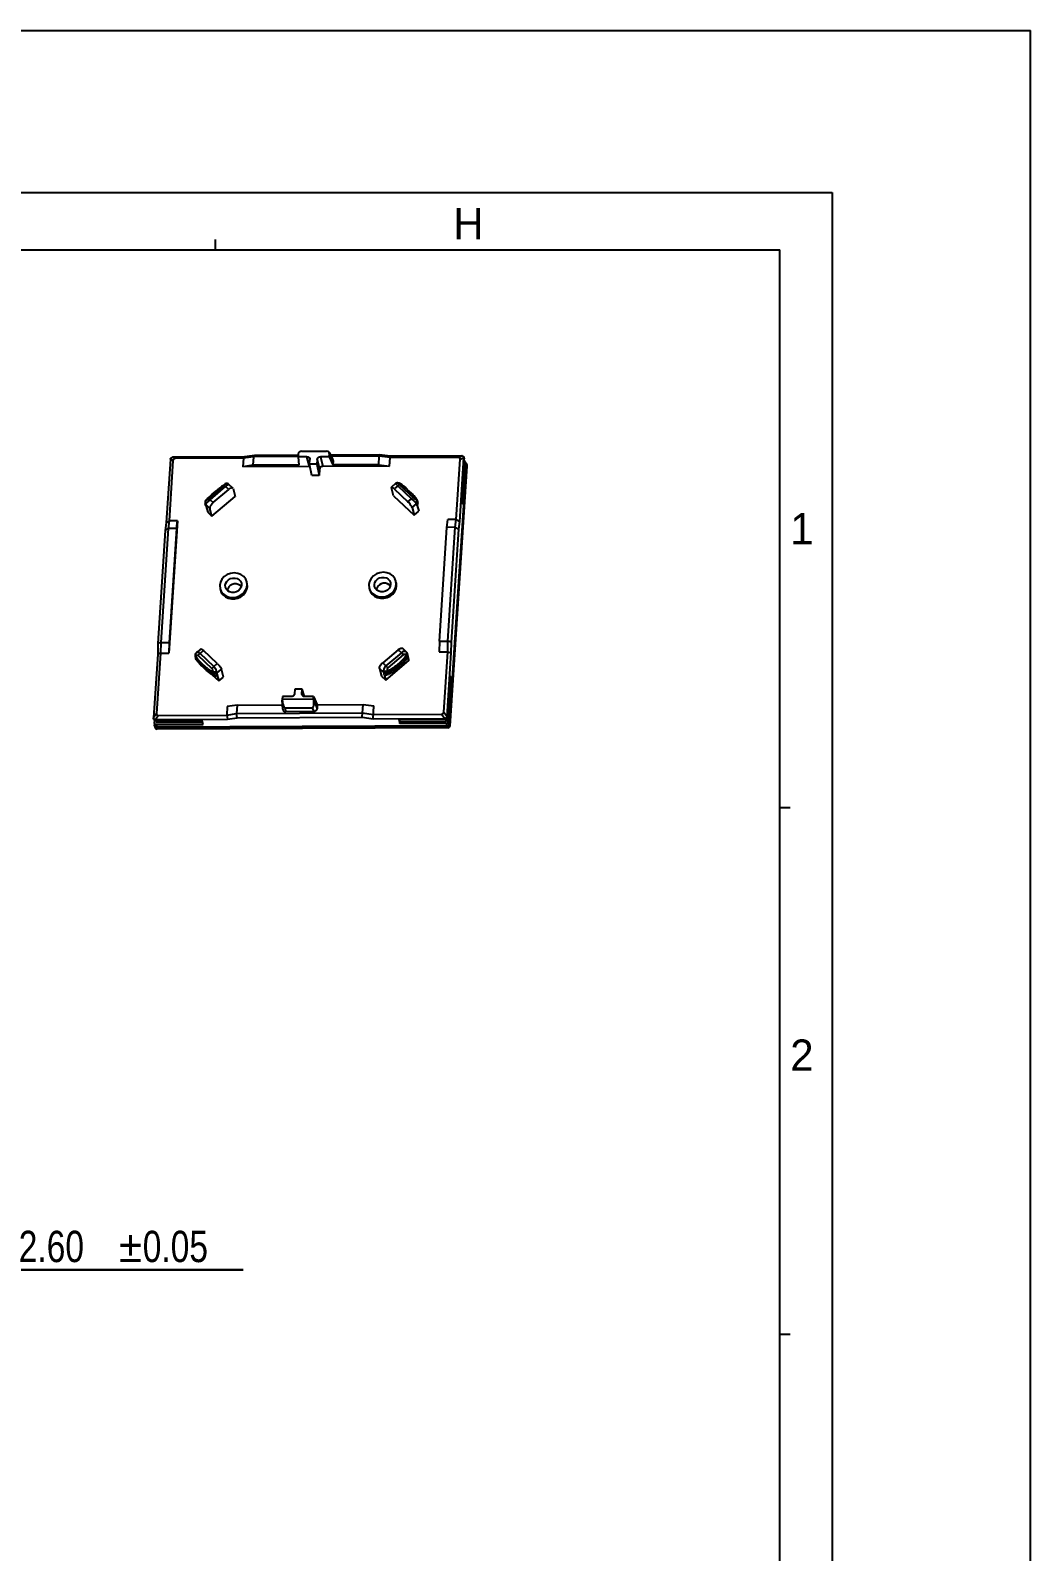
# Model space of a CAD drawing. Header units: millimetres. Extents: x 0 to 420, y 0 to 297.
# Drawn here: x 324.3 to 420, y 151.4 to 297 of the extents above; entities that cross this region are included whole.
import ezdxf

# ---------------------------------------------------------------- set-up
doc = ezdxf.new("R2010")
doc.units = ezdxf.units.MM
doc.header["$LTSCALE"] = 23.1
doc.layers.get('0').update_dxf_attribs({"linetype": 'CONTINUOUS'})
doc.layers.add('FEATURE', color=7, linetype='CONTINUOUS')
doc.styles.get("Standard").update_dxf_attribs({"font": 'txt', "width": 0.8})
doc.styles.add('TEXTSTYLE_2', font='txt')
doc.styles.add('TEXTSTYLE_3', font='symbol_asme.ttf')
doc.dimstyles.new('DIMSTYLE_1', dxfattribs={"dimtxt": 3, "dimasz": 2.1, "dimexe": 2, "dimexo": 1, "dimgap": 0.75, "dimtad": 1, "dimzin": 0, "dimdsep": 46, "dimtxsty": 'STANDARD', "dimblk": '_FILLED', "dimblk1": '_FILLED', "dimblk2": '_FILLED', "dimcen": 0.09, "dimazin": 0, "dimtol": 1, "dimtp": 0.05, "dimtm": 0.05, "dimtfac": 1, "dimtofl": 0, "dimtmove": 0, "dimatfit": 3, "dimldrblk": '_FILLED', "dimfxl": 1, "dimtolj": 1, "dimtzin": 0, "dimarcsym": 0})

# ---------------------------------------------------------------- blocks, each defined once
blk = doc.blocks.new('_FILLED')
at = {"color": 0, "linetype": 'BYBLOCK'}
blk.add_solid([(0, 0), (-1, 0.167), (-1, -0.167)], dxfattribs=at)
blk = doc.blocks.new('*D9')
at = {"color": 7, "linetype": 'CONTINUOUS'}
for p, q in [((311.72, 178.34), (307.72, 178.34)), ((307.72, 178.34), (313.02, 178.34)), ((344.63, 178.34), (313.02, 178.34)), ((314.32, 178.34), (344.63, 178.34))]:
    blk.add_line(p, q, dxfattribs=at)
at = {"color": 7, "linetype": 'CONTINUOUS', "xscale": 2.1, "yscale": 2.1, "zscale": 2.1}
blk.add_blockref('_FILLED', (311.72, 178.34), dxfattribs=at)
at = {"color": 7, "linetype": 'CONTINUOUS', "xscale": 2.1, "yscale": 2.1, "zscale": 2.1, "rotation": 180}
blk.add_blockref('_FILLED', (314.32, 178.34), dxfattribs=at)
at = {"color": 7, "linetype": 'CONTINUOUS', "style": 'TEXTSTYLE_3'}
for s, p in [('Ⓟ', (318.03, 179.09)), ('±', (332.76, 179.09))]:
    blk.add_text(s, height=3, dxfattribs=at).set_placement(p)
at = {"color": 7, "linetype": 'CONTINUOUS', "width": 0.8}
for s, p in [('2.60', (323.16, 179.09)), ('0.05', (335.03, 179.09))]:
    blk.add_text(s, height=3, dxfattribs=at).set_placement(p)

msp = doc.modelspace()

# ---------------------------------------------------------------- linework, layer by layer
at = {"color": 7, "linetype": 'CONTINUOUS'}
for p, q in [((0, 297), (420, 297)), ((420, 0), (420, 297)), ((19, 281.5), (401, 281.5)), ((401, 281.5), (401, 15.5)), ((342, 276), (342, 277)), ((23.5, 276), (396, 276)), ((396, 21), (396, 276)), ((396, 222.6), (397, 222.6)), ((396, 172.2), (397, 172.2))]:
    msp.add_line(p, q, dxfattribs=at)
at = {"layer": 'FEATURE', "color": 7, "linetype": 'CONTINUOUS'}
for p, q in [((345.717, 256.309), (344.763, 256.17)), ((345.619, 256.177), (345.717, 256.309)), ((349.908, 256.327), (345.717, 256.309)), ((349.916, 256.446), (349.898, 256.176)), ((350.229, 256.712), (352.618, 256.723)), ((352.869, 256.587), (353.229, 255.931)), ((352.88, 256.189), (352.897, 256.459)), ((352.897, 256.459), (353.257, 255.804)), ((357.68, 256.362), (353.004, 256.341)), ((357.68, 256.362), (357.671, 256.231)), ((358.708, 256.232), (357.68, 256.362)), ((337.675, 255.952), (337.279, 249.875)), ((337.924, 255.822), (337.548, 250.055)), ((337.924, 255.822), (337.675, 255.952)), ((344.763, 256.17), (337.896, 256.139)), ((338.145, 256.009), (337.896, 256.139)), ((344.665, 256.038), (338.145, 256.009)), ((344.665, 256.038), (344.612, 255.224)), ((345.567, 255.368), (344.612, 255.224)), ((350.984, 255.253), (344.612, 255.224)), ((345.619, 256.177), (344.665, 256.038)), ((344.665, 256.038), (344.763, 256.17)), ((345.619, 256.177), (345.567, 255.368)), ((349.954, 255.387), (345.567, 255.368)), ((349.898, 256.196), (345.619, 256.177)), ((350.745, 256.18), (349.898, 256.176)), ((349.898, 256.176), (349.954, 255.387)), ((350.984, 255.253), (350.745, 256.18)), ((351.044, 255.242), (350.984, 255.253)), ((350.996, 255.468), (351.025, 255.915)), ((351.689, 255.472), (350.996, 255.468)), ((351.225, 254.387), (350.996, 255.468)), ((351.018, 255.989), (351.025, 255.915)), ((351.718, 255.918), (351.689, 255.472)), ((351.689, 255.472), (351.919, 254.39)), ((351.718, 255.918), (351.958, 254.991)), ((351.958, 254.991), (351.919, 254.39)), ((352.88, 256.189), (352.033, 256.185)), ((352.033, 256.185), (352.273, 255.259)), ((358.646, 255.287), (352.273, 255.259)), ((352.88, 256.189), (353.231, 255.402)), ((357.671, 256.231), (353.076, 256.21)), ((353.257, 255.804), (353.231, 255.402)), ((357.619, 255.422), (353.231, 255.402)), ((357.619, 255.422), (357.671, 256.231)), ((357.619, 255.422), (358.646, 255.287)), ((358.699, 256.101), (357.671, 256.231)), ((358.646, 255.287), (358.699, 256.101)), ((358.699, 256.101), (358.708, 256.232)), ((365.219, 256.13), (358.699, 256.101)), ((365.575, 256.263), (358.708, 256.232)), ((365.979, 255.415), (364.362, 230.604)), ((366.031, 255.46), (364.408, 230.559)), ((366.04, 255.288), (364.42, 230.43)), ((365.039, 250.178), (365.415, 255.945)), ((365.219, 256.13), (365.575, 256.263)), ((365.375, 250), (365.771, 256.077)), ((365.415, 255.945), (365.771, 256.077)), ((365.541, 252.029), (365.799, 255.997)), ((365.65, 251.659), (365.91, 255.638)), ((365.765, 256.143), (365.771, 256.086)), ((365.793, 256.053), (365.765, 256.143)), ((365.799, 255.997), (365.771, 256.086)), ((365.793, 256.053), (365.799, 255.997)), ((365.91, 255.638), (365.903, 255.695)), ((365.979, 255.415), (365.91, 255.638)), ((365.972, 255.471), (365.915, 255.657)), ((365.979, 255.415), (365.972, 255.471)), ((366.04, 255.288), (366.031, 255.478)), ((366.04, 255.305), (366.04, 255.288)), ((366.04, 255.282), (366.04, 255.288)), ((341.328, 252.171), (342.811, 253.43)), ((342.894, 253.557), (342.986, 253.605)), ((342.921, 253.583), (342.894, 253.557)), ((342.921, 253.584), (342.921, 253.583)), ((343.19, 253.598), (343.276, 253.543)), ((343.208, 253.524), (343.254, 253.544)), ((343.254, 253.544), (343.276, 253.543)), ((343.273, 253.546), (343.273, 253.545)), ((343.278, 253.541), (343.273, 253.546)), ((343.656, 253.184), (343.278, 253.541)), ((351.919, 254.39), (351.225, 254.387)), ((359.233, 253.616), (358.828, 253.272)), ((359.429, 253.41), (359.091, 253.123)), ((359.233, 253.616), (359.233, 253.614)), ((359.233, 253.614), (359.247, 253.593)), ((359.332, 253.675), (359.333, 253.676)), ((359.429, 253.41), (360.749, 252.163)), ((359.506, 253.679), (359.594, 253.631)), ((359.594, 253.631), (359.574, 253.618)), ((359.617, 253.505), (360.937, 252.258)), ((341.039, 251.879), (341.067, 251.976)), ((341.052, 251.988), (341.053, 251.989)), ((341.067, 251.976), (341.124, 252.054)), ((341.469, 252.077), (342.952, 253.336)), ((341.469, 252.077), (341.77, 251.793)), ((341.65, 250.504), (343.875, 252.394)), ((341.686, 252.591), (342.13, 252.969)), ((341.742, 252.649), (341.759, 252.654)), ((341.77, 251.793), (343.253, 253.052)), ((342.113, 252.964), (342.13, 252.969)), ((342.13, 252.969), (342.2, 253.027)), ((343.253, 253.052), (342.952, 253.336)), ((343.684, 253.135), (343.656, 253.184)), ((343.684, 253.135), (343.875, 252.394)), ((359.013, 252.461), (358.821, 253.203)), ((359.013, 252.461), (360.993, 250.591)), ((359.091, 253.123), (360.411, 251.876)), ((360.329, 253.05), (360.659, 252.738)), ((360.411, 251.876), (360.749, 252.163)), ((360.659, 252.738), (360.721, 252.679)), ((360.721, 252.679), (360.776, 252.626)), ((361.31, 251.977), (361.282, 252.044)), ((361.366, 251.755), (361.307, 251.989)), ((361.307, 251.989), (361.31, 251.977)), ((361.31, 251.977), (361.307, 251.903)), ((361.31, 251.977), (361.317, 251.945)), ((361.317, 251.945), (361.32, 251.935)), ((361.32, 251.935), (361.319, 251.847)), ((365.541, 252.029), (365.65, 251.659)), ((341.002, 251.812), (341.002, 251.812)), ((341.002, 251.812), (341.022, 251.739)), ((341.062, 251.532), (341.015, 251.715)), ((341.022, 251.739), (341.077, 251.676)), ((341.042, 251.774), (341.039, 251.879)), ((341.077, 251.676), (341.042, 251.774)), ((341.131, 251.415), (341.083, 251.601)), ((341.083, 251.601), (341.459, 251.246)), ((341.111, 251.435), (341.254, 250.879)), ((341.131, 251.415), (341.111, 251.435)), ((341.254, 250.879), (341.65, 250.504)), ((341.65, 250.504), (341.459, 251.246)), ((360.801, 251.332), (361.223, 251.691)), ((360.801, 251.332), (360.993, 250.591)), ((360.993, 250.591), (361.438, 250.968)), ((361.268, 251.829), (361.199, 251.766)), ((361.285, 251.763), (361.223, 251.691)), ((361.223, 251.691), (361.272, 251.504)), ((361.307, 251.903), (361.268, 251.829)), ((361.294, 251.525), (361.272, 251.504)), ((361.319, 251.847), (361.285, 251.763)), ((361.294, 251.525), (361.438, 250.968)), ((361.359, 251.787), (361.366, 251.755)), ((337.191, 249.128), (336.485, 238.308)), ((337.46, 249.308), (336.749, 238.409)), ((337.279, 249.875), (337.191, 249.128)), ((337.191, 249.128), (337.46, 249.308)), ((337.549, 250.055), (337.279, 249.875)), ((337.549, 250.055), (337.46, 249.308)), ((338.266, 249.312), (337.46, 249.308)), ((338.36, 250.059), (337.534, 237.387)), ((338.36, 250.059), (337.548, 250.055)), ((338.266, 249.312), (337.556, 238.413)), ((338.266, 249.312), (338.36, 250.059)), ((363.424, 238.528), (364.134, 249.427)), ((364.134, 249.427), (364.228, 250.174)), ((364.94, 249.43), (364.134, 249.427)), ((365.039, 250.178), (364.228, 250.174)), ((364.23, 238.531), (364.94, 249.43)), ((364.571, 238.433), (365.276, 249.253)), ((364.94, 249.43), (365.039, 250.178)), ((364.94, 249.43), (365.276, 249.253)), ((365.039, 250.178), (365.375, 250)), ((365.276, 249.253), (365.375, 250)), ((342.396, 243.882), (342.426, 243.556)), ((344.48, 244.018), (344.484, 243.891)), ((345.022, 243.894), (344.991, 244.22)), ((356.668, 243.946), (356.698, 243.62)), ((358.752, 244.082), (358.756, 243.955)), ((359.294, 243.957), (359.263, 244.283)), ((336.722, 237.384), (336.347, 231.617)), ((336.485, 238.308), (336.459, 237.283)), ((336.722, 237.384), (336.459, 237.283)), ((336.75, 238.409), (336.485, 238.308)), ((336.722, 237.384), (337.534, 237.387)), ((336.75, 238.409), (336.723, 237.384)), ((336.749, 238.409), (337.556, 238.413)), ((337.556, 238.413), (337.534, 237.387)), ((340.116, 237.374), (340.116, 237.374)), ((340.583, 237.782), (340.177, 237.437)), ((340.847, 237.632), (340.509, 237.345)), ((342.167, 236.385), (340.847, 237.632)), ((359.488, 237.715), (358.005, 236.456)), ((359.789, 237.431), (358.306, 236.172)), ((359.789, 237.431), (359.488, 237.715)), ((360.27, 237.49), (359.892, 237.847)), ((360.27, 237.49), (360.269, 237.491)), ((360.329, 237.409), (360.269, 237.491)), ((360.356, 237.31), (360.329, 237.409)), ((363.424, 238.528), (363.402, 237.503)), ((363.402, 237.503), (364.213, 237.506)), ((363.424, 238.528), (364.23, 238.531)), ((363.837, 231.739), (364.213, 237.506)), ((364.158, 231.331), (364.554, 237.408)), ((364.213, 237.506), (364.229, 238.531)), ((364.213, 237.506), (364.554, 237.408)), ((364.571, 238.433), (364.229, 238.531)), ((364.554, 237.408), (364.571, 238.433)), ((336.459, 237.283), (336.062, 231.206)), ((340.055, 237.116), (340.058, 237.104)), ((340.055, 237.116), (340.055, 237.116)), ((340.059, 237.101), (340.111, 236.899)), ((340.1, 237.116), (340.151, 237.123)), ((341.668, 235.899), (340.348, 237.145)), ((341.829, 236.098), (340.509, 237.345)), ((341.003, 235.943), (340.673, 236.254)), ((340.673, 236.254), (340.705, 236.128)), ((341.029, 236.071), (340.699, 236.383)), ((340.705, 236.128), (341.035, 235.816)), ((341.003, 235.943), (341.035, 235.816)), ((341.829, 236.098), (342.167, 236.385)), ((357.694, 235.909), (358.07, 235.554)), ((357.694, 235.909), (357.886, 235.168)), ((358.005, 236.456), (358.306, 236.172)), ((358.282, 234.794), (360.507, 236.683)), ((359.957, 237.233), (358.474, 235.973)), ((359.599, 236.467), (359.228, 236.152)), ((359.665, 236.339), (359.294, 236.024)), ((359.294, 236.024), (359.327, 235.897)), ((359.327, 235.897), (359.698, 236.212)), ((359.665, 236.339), (359.698, 236.212)), ((360.347, 237.207), (360.356, 237.31)), ((360.353, 237.208), (360.347, 237.207)), ((360.406, 237.02), (360.359, 237.2)), ((360.41, 237.147), (360.363, 237.33)), ((360.411, 237.054), (360.507, 236.683)), ((341.666, 235.325), (342.303, 234.722)), ((341.903, 235.23), (341.857, 235.41)), ((342.134, 235.483), (342.557, 235.842)), ((342.183, 235.297), (342.134, 235.483)), ((342.183, 235.297), (342.159, 235.279)), ((342.159, 235.279), (342.303, 234.722)), ((342.303, 234.722), (342.748, 235.1)), ((342.748, 235.1), (342.557, 235.842)), ((357.886, 235.168), (358.282, 234.794)), ((358.07, 235.554), (358.118, 235.368)), ((358.138, 235.35), (358.118, 235.368)), ((358.138, 235.35), (358.282, 234.794)), ((358.338, 235.484), (358.385, 235.304)), ((364.185, 231.226), (364.443, 235.194)), ((364.294, 230.843), (364.553, 234.823)), ((364.419, 234.822), (364.553, 234.823)), ((364.553, 234.823), (364.443, 235.194)), ((348.402, 233.226), (348.385, 232.957)), ((349.249, 233.23), (348.402, 233.226)), ((349.593, 233.944), (349.564, 233.497)), ((350.286, 233.947), (349.593, 233.944)), ((350.257, 233.5), (350.286, 233.947)), ((350.257, 233.5), (350.291, 233.369)), ((350.264, 233.426), (350.257, 233.5)), ((350.516, 233.238), (350.286, 233.947)), ((351.384, 233.239), (350.537, 233.235)), ((351.366, 232.97), (351.384, 233.239)), ((351.384, 233.239), (351.735, 232.452)), ((336.347, 231.617), (336.062, 231.206)), ((343.116, 232.274), (343.063, 231.46)), ((343.063, 231.461), (344.018, 231.609)), ((344.071, 232.418), (343.116, 232.274)), ((344.071, 232.418), (344.018, 231.609)), ((344.018, 231.609), (356.07, 231.662)), ((344.081, 231.199), (344.018, 231.609)), ((344.071, 232.418), (348.41, 232.437)), ((351.366, 232.97), (348.385, 232.957)), ((348.385, 232.957), (348.388, 232.869)), ((348.432, 232.008), (348.388, 232.869)), ((348.692, 232.151), (351.254, 232.162)), ((348.711, 231.772), (348.692, 232.151)), ((351.395, 231.784), (348.711, 231.772)), ((351.254, 232.162), (351.395, 231.784)), ((351.366, 232.969), (351.709, 232.05)), ((351.735, 232.452), (351.709, 232.05)), ((351.735, 232.452), (356.123, 232.472)), ((356.044, 231.253), (356.123, 232.472)), ((356.07, 231.662), (357.097, 231.523)), ((356.123, 232.472), (357.15, 232.337)), ((357.071, 231.113), (357.15, 232.337)), ((357.097, 231.523), (363.617, 231.552)), ((363.617, 231.552), (363.938, 231.144)), ((363.837, 231.739), (364.158, 231.331)), ((336.065, 231.154), (336.062, 231.197)), ((336.085, 231.058), (336.065, 231.154)), ((336.162, 230.433), (336.175, 230.635)), ((336.163, 230.718), (336.178, 230.947)), ((336.163, 230.718), (336.167, 230.675)), ((336.217, 230.436), (336.166, 230.675)), ((336.249, 231.02), (336.174, 231.034)), ((336.249, 230.223), (336.18, 230.348)), ((336.269, 230.925), (336.249, 231.02)), ((336.543, 231.431), (336.259, 231.021)), ((336.259, 231.021), (343.125, 231.051)), ((336.269, 230.925), (340.706, 230.944)), ((336.318, 230.925), (336.362, 230.719)), ((364.199, 230.382), (336.348, 230.257)), ((336.415, 230.135), (336.348, 230.257)), ((336.35, 230.541), (340.801, 230.561)), ((336.401, 230.302), (336.35, 230.541)), ((340.757, 230.738), (336.362, 230.719)), ((364.152, 230.426), (336.401, 230.302)), ((364.211, 230.259), (336.415, 230.135)), ((336.425, 230.12), (336.415, 230.135)), ((364.222, 230.243), (336.425, 230.12)), ((336.543, 231.431), (343.063, 231.46)), ((340.801, 230.561), (340.706, 230.944)), ((343.063, 231.461), (343.125, 231.051)), ((343.125, 231.051), (344.081, 231.199)), ((344.081, 231.199), (356.044, 231.253)), ((356.044, 231.253), (357.071, 231.113)), ((357.071, 231.113), (363.938, 231.144)), ((363.975, 231.048), (359.537, 231.028)), ((359.537, 231.028), (359.633, 230.645)), ((359.593, 231.029), (359.644, 230.822)), ((359.633, 230.645), (359.644, 230.822)), ((364.084, 230.665), (359.633, 230.645)), ((364.095, 230.842), (359.644, 230.822)), ((363.948, 231.144), (363.975, 231.048)), ((364.095, 230.842), (364.034, 231.059)), ((364.084, 230.665), (364.152, 230.426)), ((364.095, 230.842), (364.112, 231.097)), ((364.158, 231.322), (364.185, 231.226)), ((364.211, 230.259), (364.199, 230.382)), ((364.288, 230.271), (364.211, 230.259)), ((364.222, 230.243), (364.211, 230.259)), ((364.294, 230.843), (364.362, 230.604)), ((364.42, 230.436), (364.401, 230.367)), ((364.42, 230.436), (364.408, 230.559)), ((364.42, 230.431), (364.42, 230.436))]:
    msp.add_line(p, q, dxfattribs=at)
for points in [[(337.676, 255.961), (337.695, 256.029), (337.742, 256.088), (337.81, 256.126), (337.886, 256.139)], [(350.745, 256.18), (350.836, 256.167), (350.916, 256.13), (350.978, 256.071), (351.015, 255.997), (351.018, 255.989)], [(351.718, 255.918), (351.738, 256.001), (351.785, 256.075), (351.855, 256.134), (351.94, 256.172), (352.033, 256.185)], [(352.273, 255.259), (352.158, 255.238), (352.057, 255.18), (351.987, 255.093), (351.958, 254.991)], [(365.585, 256.263), (365.659, 256.25), (365.721, 256.212), (365.761, 256.153), (365.765, 256.143)], [(342.921, 253.583), (342.844, 253.536), (342.761, 253.479), (342.677, 253.418), (342.593, 253.355), (342.508, 253.289), (342.42, 253.219), (342.33, 253.146), (342.238, 253.069), (342.142, 252.989), (341.679, 252.595)], [(342.2, 253.027), (342.265, 253.082), (342.325, 253.132), (342.381, 253.177), (342.433, 253.22), (342.481, 253.258), (342.526, 253.294), (342.568, 253.326), (342.607, 253.356), (342.643, 253.383), (342.676, 253.408), (342.706, 253.43), (342.734, 253.45), (342.759, 253.468), (342.782, 253.485), (342.804, 253.499), (342.824, 253.513)], [(342.811, 253.43), (342.847, 253.464), (342.876, 253.496)], [(342.811, 253.43), (342.847, 253.417), (342.895, 253.385), (342.952, 253.336)], [(342.824, 253.513), (342.842, 253.525), (342.86, 253.536), (342.877, 253.546), (342.894, 253.557)], [(342.876, 253.496), (342.893, 253.524), (342.899, 253.544), (342.894, 253.557)], [(342.952, 253.336), (343.049, 253.415), (343.137, 253.48), (343.208, 253.524)], [(342.986, 253.605), (343.089, 253.62), (343.19, 253.598)], [(359.332, 253.675), (359.313, 253.667), (359.233, 253.616)], [(359.247, 253.593), (359.287, 253.549), (359.349, 253.487), (359.429, 253.41)], [(359.333, 253.676), (359.411, 253.693), (359.506, 253.679)], [(359.617, 253.505), (359.561, 253.492), (359.497, 253.459), (359.429, 253.41)], [(359.574, 253.618), (359.565, 253.596), (359.57, 253.569)], [(359.57, 253.569), (359.587, 253.538), (359.617, 253.505)], [(359.577, 253.665), (359.585, 253.659), (359.594, 253.631)], [(360.384, 253.033), (360.285, 253.125), (360.134, 253.26), (359.988, 253.384), (359.843, 253.496), (359.7, 253.594), (359.577, 253.665)], [(359.594, 253.631), (359.61, 253.623), (359.626, 253.614)], [(359.626, 253.614), (359.645, 253.603), (359.665, 253.591)], [(359.665, 253.591), (359.687, 253.578), (359.71, 253.563), (359.736, 253.545), (359.764, 253.526), (359.795, 253.504), (359.828, 253.48), (359.864, 253.453), (359.902, 253.423), (359.943, 253.39), (359.988, 253.354), (360.036, 253.314), (360.087, 253.27), (360.142, 253.222), (360.2, 253.169), (360.263, 253.112), (360.329, 253.05)], [(341.679, 252.595), (341.561, 252.493), (341.452, 252.397), (341.352, 252.306), (341.261, 252.22), (341.179, 252.138), (341.108, 252.061), (341.052, 251.988)], [(341.053, 251.989), (341.07, 252.012), (341.124, 252.054)], [(341.077, 251.676), (341.123, 251.736), (341.19, 251.813), (341.275, 251.899), (341.369, 251.989), (341.469, 252.077)], [(341.124, 252.054), (341.131, 252.063), (341.138, 252.073), (341.147, 252.085), (341.158, 252.098), (341.171, 252.112), (341.185, 252.128), (341.202, 252.146), (341.222, 252.166), (341.244, 252.189), (341.269, 252.214), (341.298, 252.243), (341.33, 252.273), (341.366, 252.307), (341.407, 252.345), (341.452, 252.386), (341.502, 252.43), (341.557, 252.479), (341.618, 252.533), (341.686, 252.591)], [(341.124, 252.054), (341.157, 252.065), (341.197, 252.083), (341.241, 252.108), (341.286, 252.138), (341.328, 252.171)], [(341.328, 252.171), (341.364, 252.158), (341.412, 252.126), (341.469, 252.077)], [(343.656, 253.184), (343.647, 253.191), (343.578, 253.211), (343.482, 253.193), (343.37, 253.138), (343.253, 253.052)], [(358.828, 253.272), (358.819, 253.259), (358.821, 253.203)], [(359.091, 253.123), (358.992, 253.208), (358.909, 253.262), (358.849, 253.279), (358.828, 253.272)], [(360.384, 253.033), (360.363, 253.046), (360.329, 253.05)], [(361.307, 251.989), (361.283, 252.058), (361.243, 252.134), (361.193, 252.208), (361.136, 252.282), (361.072, 252.357), (361.001, 252.435), (360.924, 252.516), (360.839, 252.601), (360.748, 252.689), (360.384, 253.033)], [(360.714, 252.722), (360.693, 252.734), (360.659, 252.738)], [(360.937, 252.258), (360.881, 252.245), (360.816, 252.212), (360.749, 252.163)], [(360.749, 252.163), (360.844, 252.075), (360.946, 251.983), (361.047, 251.894), (361.133, 251.82), (361.199, 251.766)], [(360.776, 252.626), (360.826, 252.576), (360.871, 252.53), (360.911, 252.488), (360.948, 252.449), (360.98, 252.414), (361.009, 252.381), (361.035, 252.351), (361.058, 252.323), (361.077, 252.298), (361.095, 252.275), (361.11, 252.255), (361.122, 252.236), (361.133, 252.22), (361.142, 252.204), (361.15, 252.19), (361.157, 252.178), (361.162, 252.166), (361.166, 252.155), (361.169, 252.144)], [(360.937, 252.258), (360.977, 252.225), (361.025, 252.195), (361.078, 252.17), (361.127, 252.153), (361.169, 252.144)], [(361.282, 252.044), (361.234, 252.101), (361.169, 252.144)], [(361.169, 252.144), (361.214, 252.066), (361.236, 251.969), (361.23, 251.864), (361.199, 251.766)], [(341.002, 251.812), (341.006, 251.761), (341.015, 251.715)], [(341.015, 251.715), (341.031, 251.672), (341.083, 251.601)], [(341.083, 251.601), (341.079, 251.623), (341.077, 251.648), (341.077, 251.676)], [(341.77, 251.793), (341.658, 251.684), (341.563, 251.563), (341.494, 251.442), (341.458, 251.333), (341.459, 251.246)], [(360.801, 251.332), (360.767, 251.419), (360.703, 251.528), (360.617, 251.648), (360.516, 251.768), (360.411, 251.876)], [(361.199, 251.766), (361.209, 251.737), (361.217, 251.712), (361.223, 251.691)], [(344.991, 244.22), (344.884, 244.48), (344.691, 244.722), (344.432, 244.908), (344.123, 245.023), (343.785, 245.062), (343.443, 245.02), (343.118, 244.902), (342.834, 244.714), (342.61, 244.47), (342.46, 244.186), (342.396, 243.882)], [(359.263, 244.283), (359.156, 244.544), (358.963, 244.786), (358.704, 244.971), (358.395, 245.087), (358.057, 245.126), (357.715, 245.084), (357.39, 244.965), (357.106, 244.778), (356.882, 244.533), (356.732, 244.25), (356.668, 243.946)], [(342.426, 243.556), (342.533, 243.296), (342.726, 243.054), (342.986, 242.868), (343.295, 242.752), (343.632, 242.714), (343.975, 242.755), (344.299, 242.874), (344.583, 243.062), (344.808, 243.306), (344.957, 243.59), (345.022, 243.894)], [(342.462, 243.417), (342.546, 243.198), (342.711, 242.966), (342.936, 242.779), (343.207, 242.649), (343.51, 242.583), (343.827, 242.584), (344.139, 242.653), (344.428, 242.786), (344.677, 242.975), (344.872, 243.208), (345.001, 243.474), (345.058, 243.755)], [(342.933, 243.884), (342.977, 244.08), (343.081, 244.26), (343.234, 244.409), (343.428, 244.518), (343.642, 244.574), (343.865, 244.575), (344.072, 244.52), (344.251, 244.414), (344.386, 244.266), (344.466, 244.086), (344.48, 244.018)], [(342.971, 243.629), (342.952, 243.689), (342.933, 243.884)], [(344.484, 243.891), (344.44, 243.696), (344.337, 243.516), (344.183, 243.366), (343.989, 243.258), (343.775, 243.202), (343.553, 243.201), (343.346, 243.255), (343.166, 243.362), (343.032, 243.51), (342.971, 243.629)], [(344.452, 243.746), (344.343, 243.865), (344.177, 243.964), (343.985, 244.014), (343.779, 244.013), (343.581, 243.961), (343.401, 243.861), (343.259, 243.723), (343.163, 243.556), (343.128, 243.403)], [(345.058, 243.755), (345.038, 244.036), (345.027, 244.081)], [(356.698, 243.62), (356.805, 243.359), (356.998, 243.117), (357.258, 242.932), (357.567, 242.816), (357.904, 242.777), (358.247, 242.819), (358.571, 242.938), (358.855, 243.125), (359.08, 243.37), (359.229, 243.653), (359.294, 243.957)], [(356.734, 243.48), (356.818, 243.262), (356.983, 243.029), (357.208, 242.843), (357.479, 242.713), (357.782, 242.646), (358.099, 242.648), (358.411, 242.717), (358.7, 242.85), (358.949, 243.038), (359.144, 243.272), (359.273, 243.537), (359.33, 243.818)], [(357.205, 243.948), (357.249, 244.143), (357.353, 244.324), (357.506, 244.473), (357.7, 244.581), (357.914, 244.637), (358.137, 244.638), (358.344, 244.584), (358.523, 244.477), (358.658, 244.329), (358.738, 244.15), (358.752, 244.082)], [(357.243, 243.692), (357.224, 243.753), (357.205, 243.948)], [(358.756, 243.955), (358.712, 243.76), (358.609, 243.579), (358.455, 243.43), (358.261, 243.322), (358.047, 243.266), (357.825, 243.265), (357.618, 243.319), (357.438, 243.426), (357.304, 243.573), (357.243, 243.692)], [(358.724, 243.809), (358.615, 243.929), (358.449, 244.028), (358.257, 244.078), (358.051, 244.077), (357.853, 244.025), (357.673, 243.925), (357.531, 243.787), (357.435, 243.619), (357.4, 243.467)], [(359.33, 243.818), (359.31, 244.099), (359.299, 244.144)], [(340.151, 237.123), (340.105, 237.206), (340.088, 237.287), (340.102, 237.354), (340.116, 237.374)], [(340.177, 237.437), (340.136, 237.397), (340.116, 237.374)], [(340.509, 237.345), (340.418, 237.416), (340.329, 237.458), (340.249, 237.467), (340.188, 237.445), (340.177, 237.437)], [(340.583, 237.782), (340.604, 237.789), (340.664, 237.771), (340.748, 237.717), (340.847, 237.632)], [(359.488, 237.715), (359.606, 237.801), (359.718, 237.856), (359.813, 237.874), (359.883, 237.855), (359.892, 237.847)], [(360.269, 237.491), (360.196, 237.537), (360.103, 237.556), (360, 237.545), (359.893, 237.502), (359.789, 237.431)], [(359.957, 237.233), (359.907, 237.302), (359.849, 237.37), (359.789, 237.431)], [(360.269, 237.491), (360.291, 237.444), (360.285, 237.377), (360.252, 237.296), (360.196, 237.213)], [(360.363, 237.33), (360.344, 237.384), (360.313, 237.439), (360.27, 237.49)], [(340.055, 237.116), (340.067, 237.113), (340.1, 237.116)], [(340.076, 237.045), (340.066, 237.077), (340.059, 237.101)], [(340.184, 236.826), (340.163, 236.861), (340.145, 236.893), (340.128, 236.925), (340.113, 236.955), (340.1, 236.985), (340.088, 237.015), (340.076, 237.045)], [(340.705, 236.128), (340.601, 236.229), (340.507, 236.324), (340.425, 236.412), (340.353, 236.496), (340.29, 236.574), (340.236, 236.649), (340.19, 236.721), (340.152, 236.792), (340.122, 236.862), (340.111, 236.899)], [(340.348, 237.145), (340.31, 237.172), (340.266, 237.182), (340.222, 237.175), (340.183, 237.154), (340.151, 237.123)], [(340.699, 236.383), (340.637, 236.442), (340.582, 236.498), (340.531, 236.55), (340.485, 236.6), (340.443, 236.647), (340.405, 236.692), (340.371, 236.734), (340.34, 236.774), (340.312, 236.812), (340.288, 236.847), (340.266, 236.88), (340.246, 236.912), (340.229, 236.941), (340.214, 236.968), (340.201, 236.993), (340.19, 237.016), (340.18, 237.039), (340.171, 237.06), (340.164, 237.081), (340.157, 237.102), (340.151, 237.123)], [(340.673, 236.254), (340.608, 236.316), (340.55, 236.374), (340.496, 236.43), (340.447, 236.483), (340.403, 236.533), (340.362, 236.581), (340.325, 236.627), (340.291, 236.671), (340.26, 236.712), (340.232, 236.752), (340.206, 236.79), (340.184, 236.826)], [(340.348, 237.145), (340.39, 237.215), (340.445, 237.283), (340.509, 237.345)], [(340.673, 236.254), (340.67, 236.29), (340.679, 236.334), (340.699, 236.383)], [(341.003, 235.943), (341, 235.978), (341.009, 236.022), (341.029, 236.071)], [(341.137, 235.821), (341.072, 235.879), (341.003, 235.943)], [(341.726, 235.636), (341.713, 235.635), (341.698, 235.636), (341.682, 235.638), (341.664, 235.641), (341.645, 235.645), (341.624, 235.651), (341.6, 235.659), (341.575, 235.669), (341.547, 235.682), (341.516, 235.697), (341.482, 235.715), (341.446, 235.737), (341.407, 235.762), (341.364, 235.791), (341.318, 235.824), (341.268, 235.862), (341.215, 235.905), (341.157, 235.954), (341.095, 236.009), (341.029, 236.071)], [(341.668, 235.899), (341.71, 235.968), (341.765, 236.037), (341.829, 236.098)], [(342.104, 235.553), (342.086, 235.658), (342.046, 235.776), (341.988, 235.895), (341.913, 236.004), (341.829, 236.098)], [(342.167, 236.385), (342.272, 236.278), (342.372, 236.158), (342.458, 236.038), (342.522, 235.929), (342.557, 235.842)], [(357.694, 235.909), (357.694, 235.996), (357.73, 236.106), (357.799, 236.227), (357.894, 236.347), (358.005, 236.456)], [(358.306, 236.172), (358.213, 236.076), (358.138, 235.961), (358.088, 235.837), (358.067, 235.721), (358.07, 235.624)], [(358.474, 235.973), (358.424, 236.042), (358.366, 236.11), (358.306, 236.172)], [(359.294, 236.024), (359.221, 235.963), (359.153, 235.909), (359.088, 235.859), (359.028, 235.815), (358.97, 235.775), (358.916, 235.739), (358.866, 235.707), (358.818, 235.679), (358.772, 235.653), (358.729, 235.631), (358.688, 235.611), (358.65, 235.594), (358.614, 235.579), (358.58, 235.566), (358.547, 235.554), (358.516, 235.545), (358.486, 235.536), (358.455, 235.529), (358.425, 235.523), (358.392, 235.517), (358.352, 235.513)], [(358.474, 235.973), (358.439, 235.933), (358.416, 235.881), (358.407, 235.821), (358.412, 235.762), (358.426, 235.71)], [(359.228, 236.152), (359.158, 236.094), (359.093, 236.042), (359.032, 235.995), (358.975, 235.953), (358.921, 235.916), (358.871, 235.883), (358.825, 235.854), (358.781, 235.829), (358.741, 235.807), (358.703, 235.787), (358.667, 235.771), (358.635, 235.757), (358.605, 235.745), (358.577, 235.736), (358.552, 235.728), (358.528, 235.722), (358.506, 235.717), (358.486, 235.713), (358.466, 235.711), (358.447, 235.71), (358.426, 235.71)], [(359.294, 236.024), (359.281, 236.06), (359.259, 236.103), (359.228, 236.152)], [(360.196, 237.213), (360.192, 237.196), (360.187, 237.177), (360.18, 237.156), (360.171, 237.134), (360.161, 237.111), (360.149, 237.086), (360.134, 237.059), (360.117, 237.029), (360.097, 236.997), (360.074, 236.963), (360.048, 236.926), (360.018, 236.886), (359.984, 236.845), (359.945, 236.8), (359.902, 236.752), (359.853, 236.702), (359.799, 236.648), (359.739, 236.591), (359.672, 236.531), (359.599, 236.467)], [(359.665, 236.339), (359.652, 236.375), (359.629, 236.418), (359.599, 236.467)], [(360.347, 237.207), (360.338, 237.175), (360.327, 237.145), (360.315, 237.114), (360.302, 237.084), (360.287, 237.052), (360.27, 237.02), (360.251, 236.986), (360.229, 236.95), (360.205, 236.912), (360.177, 236.872), (360.147, 236.83), (360.112, 236.786), (360.074, 236.74), (360.032, 236.691), (359.985, 236.64), (359.933, 236.586), (359.875, 236.529), (359.811, 236.469), (359.741, 236.405), (359.665, 236.339)], [(360.406, 237.02), (360.386, 236.967), (360.358, 236.912), (360.322, 236.854), (360.279, 236.794), (360.231, 236.732), (360.178, 236.669), (360.118, 236.604), (360.052, 236.536), (359.977, 236.462), (359.892, 236.383), (359.799, 236.3), (359.698, 236.212)], [(360.196, 237.213), (360.152, 237.245), (360.102, 237.265), (360.05, 237.27), (360.001, 237.259), (359.957, 237.233)], [(360.347, 237.207), (360.315, 237.204), (360.263, 237.206), (360.196, 237.213)], [(360.359, 237.2), (360.357, 237.206), (360.353, 237.208)], [(360.359, 237.2), (360.37, 237.288), (360.363, 237.33)], [(341.903, 235.23), (341.845, 235.245), (341.784, 235.267), (341.72, 235.296), (341.654, 235.331), (341.588, 235.37), (341.52, 235.414), (341.45, 235.464), (341.376, 235.52), (341.298, 235.582), (341.215, 235.653), (341.127, 235.731), (341.035, 235.816)], [(341.831, 235.439), (341.802, 235.442), (341.775, 235.447), (341.748, 235.453), (341.72, 235.459), (341.692, 235.468), (341.663, 235.478), (341.633, 235.489), (341.6, 235.503), (341.566, 235.519), (341.529, 235.538), (341.49, 235.56), (341.449, 235.585), (341.405, 235.613), (341.358, 235.645), (341.308, 235.682), (341.255, 235.723), (341.198, 235.769), (341.137, 235.821)], [(341.726, 235.636), (341.735, 235.692), (341.734, 235.752), (341.722, 235.809), (341.7, 235.859), (341.668, 235.899)], [(341.831, 235.439), (341.785, 235.491), (341.749, 235.558), (341.726, 235.636)], [(342.104, 235.553), (342.014, 235.549), (341.913, 235.563), (341.813, 235.593), (341.726, 235.636)], [(341.831, 235.439), (341.926, 235.448), (342.021, 235.488), (342.104, 235.553)], [(341.857, 235.41), (341.853, 235.419), (341.844, 235.428), (341.831, 235.439)], [(341.857, 235.41), (341.955, 235.407), (342.051, 235.432), (342.134, 235.483)], [(342.134, 235.483), (342.128, 235.505), (342.117, 235.528), (342.104, 235.553)], [(358.07, 235.624), (358.066, 235.599), (358.066, 235.576), (358.07, 235.554)], [(358.426, 235.71), (358.333, 235.667), (358.234, 235.635), (358.143, 235.621), (358.07, 235.624)], [(358.352, 235.513), (358.248, 235.521), (358.15, 235.56), (358.07, 235.624)], [(358.338, 235.484), (358.239, 235.479), (358.147, 235.504), (358.07, 235.554)], [(358.352, 235.513), (358.343, 235.502), (358.338, 235.492), (358.338, 235.484)], [(358.352, 235.513), (358.384, 235.565), (358.41, 235.632), (358.426, 235.71)], [(359.327, 235.897), (359.222, 235.81), (359.125, 235.732), (359.035, 235.662), (358.951, 235.6), (358.872, 235.545), (358.798, 235.496), (358.727, 235.453), (358.66, 235.414), (358.596, 235.381), (358.536, 235.354), (358.482, 235.332), (358.431, 235.315), (358.385, 235.304)], [(349.564, 233.497), (349.544, 233.415), (349.497, 233.34), (349.427, 233.281), (349.342, 233.243), (349.249, 233.23)], [(350.537, 233.235), (350.446, 233.248), (350.366, 233.285), (350.304, 233.344), (350.267, 233.418), (350.264, 233.426)], [(348.388, 232.854), (348.396, 232.761), (348.407, 232.676), (348.42, 232.598), (348.436, 232.526), (348.454, 232.46), (348.474, 232.399), (348.496, 232.344), (348.52, 232.294), (348.547, 232.25), (348.577, 232.211), (348.612, 232.18), (348.651, 232.158), (348.692, 232.151)], [(351.254, 232.162), (351.293, 232.17), (351.327, 232.192), (351.354, 232.224), (351.375, 232.263), (351.391, 232.307), (351.403, 232.357), (351.412, 232.412), (351.418, 232.473), (351.419, 232.539), (351.418, 232.611), (351.412, 232.69), (351.402, 232.775), (351.388, 232.867), (351.366, 232.97)], [(336.174, 231.034), (336.111, 231.073), (336.072, 231.131), (336.065, 231.154)], [(336.415, 230.135), (336.341, 230.146), (336.28, 230.183), (336.249, 230.223)], [(364.091, 231.197), (364.023, 231.158), (363.948, 231.144)], [(364.158, 231.322), (364.138, 231.255), (364.091, 231.197)], [(364.401, 230.367), (364.355, 230.308), (364.288, 230.271)]]:
    msp.add_lwpolyline(points, dxfattribs=at)
for centre, radius, start, end in [((365.841, 255.295), 0.2, 356.27085, 2.97022), ((343.071, 253.324), 0.3, 47.62917, 120.02658), ((359.443, 253.397), 0.3, 63.39568, 111.58571), ((341.302, 251.821), 0.3, 145.98352, 181.81741), ((340.348, 237.184), 0.3, 140.61399, 193.11486), ((336.424, 230.32), 0.2, 208.7604, 270.29651), ((364.221, 230.443), 0.2, 270.27206, 356.2783)]:
    msp.add_arc(centre, radius, start, end, dxfattribs=at)
for centre, major_axis, ratio, start_param, end_param in [((350.214, 256.445), (0.293, 0.068), 0.8813902, 1.3187278, 2.881928), ((352.599, 256.456), (0.29, 0.082), 0.8742818, -0.3017163, 1.2614839), ((337.732, 255.947), (0.021, 0.327), 0.173266, 1.5375375, 1.5652821), ((337.732, 255.947), (0.398, 0.098), 0.4167423, 1.0464961, 1.0742407), ((338.336, 255.631), (0.368, -0.306), 0.6035214, 2.5174877, 3.5545795), ((352.958, 255.801), (0.29, 0.082), 0.8742818, -0.3017163, 0.1975481), ((364.978, 255.75), (0.405, 0.315), 0.5267874, -0.4377182, 0.5993735), ((365.842, 256.072), (0.451, -0.125), 0.3202654, 2.2635617, 2.2913063), ((365.842, 256.072), (0.021, 0.327), 0.2184129, 1.5545753, 1.5684813), ((365.711, 255.638), (0.194, 0.05), 0.8778259, 0.0396367, 0.9546001), ((365.832, 255.457), (0.194, 0.055), 0.8742818, 5.981469, 7.1127397), ((341.354, 251.604), (0.295, 0.057), 0.8992466, -3.0845374, -2.6836089), ((361.074, 251.692), (0.281, 0.105), 0.8880383, -1.0566763, -0.1621563), ((360.121, 237.068), (0.287, 0.088), 0.85553, -0.5322933, -0.0387019), ((341.985, 235.484), (0.296, 0.05), 0.8641971, -1.9891076, -1.0945876), ((358.341, 235.557), (0.287, 0.088), 0.85553, -2.573348, -1.678828), ((336.783, 231.812), (0.405, 0.315), 0.5267874, 2.7038744, 3.7409662), ((348.731, 232.039), (0.29, 0.082), 0.8742818, 2.9440449, 4.4030765), ((351.411, 232.051), (0.293, 0.068), 0.8813902, -1.8228648, -0.2596647), ((363.426, 231.93), (0.368, -0.306), 0.6035214, -0.6241049, 0.4129868), ((336.094, 230.815), (-0.01, 0.51), 0.0713933, 0.6939085, 0.7078145), ((336.28, 231.102), (0.194, 0.05), 0.8778259, 3.1019578, 4.4297824), ((336.361, 230.435), (0.194, 0.055), 0.8742818, 2.8398764, 4.4030765), ((336.362, 230.719), (0.194, 0.05), 0.8778259, 3.1019578, 4.4297824), ((336.412, 230.479), (0.194, 0.05), 0.8778259, 3.1019578, 4.4297824), ((336.094, 230.815), (0.398, 0.108), 0.4409299, 1.027664, 1.0554086), ((364.204, 230.94), (0.45, -0.135), 0.3396033, 2.2754417, 2.3031863), ((363.986, 231.225), (0.194, 0.05), 0.8781113, -1.8511079, -0.2806161), ((364.095, 230.842), (0.194, 0.05), 0.8781113, -1.8511079, -0.2806161), ((364.163, 230.603), (0.194, 0.05), 0.8781113, -1.8511079, -0.2806161), ((364.204, 230.94), (-0.022, 0.51), 0.0898838, 0.6915851, 0.7193297), ((364.209, 230.559), (0.195, 0.045), 0.8813902, -1.8228648, -0.2596647)]:
    msp.add_ellipse(centre, major_axis=major_axis, ratio=ratio, start_param=start_param, end_param=end_param, dxfattribs=at)

# ---------------------------------------------------------------- texts
at = {"color": 7, "linetype": 'CONTINUOUS', "char_height": 3, "width": 3, "attachment_point": 1, "line_spacing_factor": 0.9, "style": 'TEXTSTYLE_2'}
for s, insert in [('H', (364.75, 280)), ('1', (397, 250.8)), ('2', (397, 200.4))]:
    msp.add_mtext(s, dxfattribs=dict(at, insert=insert))

# ---------------------------------------------------------------- dimensions: what is measured, and where the dimension line sits
at = {"color": 7, "linetype": 'CONTINUOUS'}
dim = msp.add_linear_dim(base=(314.321, 178.339), p1=(311.721, 191.577), p2=(314.321, 183.704), text='{\\fSymbol_ASME;\\W1.0;Ⓟ}<>', dimstyle='DIMSTYLE_1', dxfattribs=at)
dim.commit()
dim.dimension.update_dxf_attribs({"geometry": '*D9', "text_midpoint": (331.329, 178.339), "dimtype": 160})

doc.saveas('drawing.dxf')
